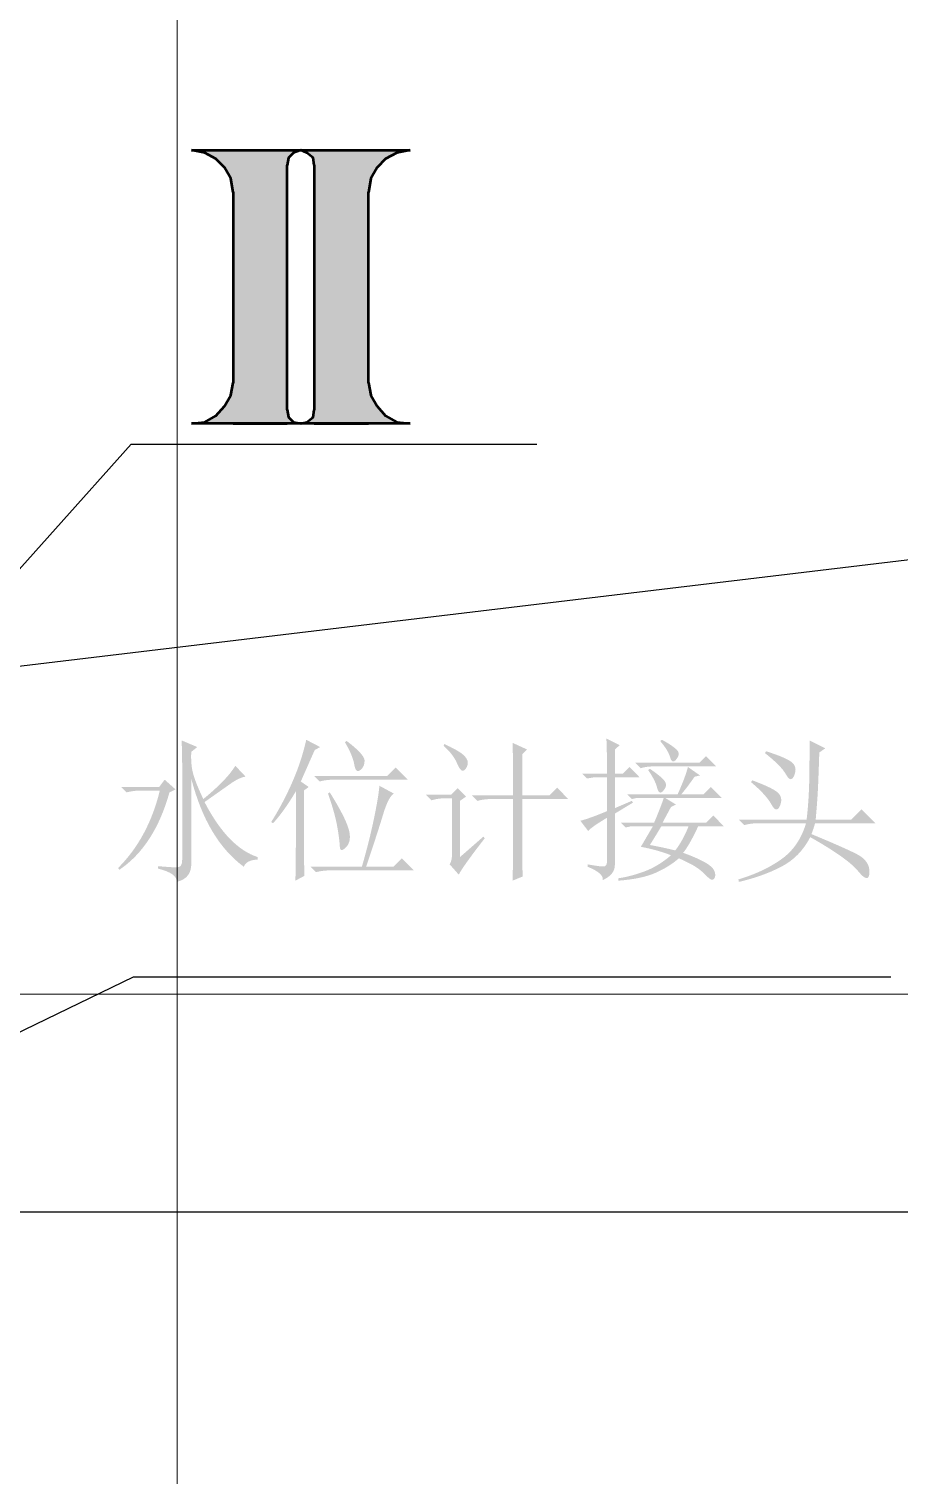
# Model space of a CAD drawing. Header units: millimetres. Extents: x 0 to 841, y 0 to 1189.
# Drawn here: x 331.29 to 361.26, y 815.75 to 865.52 of the extents above; entities that cross this region are included whole.
import ezdxf

# ---------------------------------------------------------------- set-up
doc = ezdxf.new("R2010")
doc.units = ezdxf.units.MM
doc.layers.add('C00-00-00', color=7, linetype='Continuous')
doc.layers.add('CBF-BF-BF', color=7, linetype='Continuous', true_color=0xbfbfbf)

msp = doc.modelspace()

# ---------------------------------------------------------------- hatches: boundary and pattern name
at = {"layer": 'C00-00-00'}
h = msp.add_hatch(color=256, dxfattribs=at)
h.dxf.hatch_style = 2
h.paths.add_polyline_path([(336.888667, 861.340106), (340.571667, 861.297772), (336.973333, 861.297772)])
h = msp.add_hatch(color=256, dxfattribs=at)
h.dxf.hatch_style = 2
h.paths.add_polyline_path([(336.888667, 861.340106), (340.656333, 861.340106), (340.571667, 861.297772)])
h = msp.add_hatch(color=256, dxfattribs=at)
h.dxf.hatch_style = 2
h.paths.add_polyline_path([(336.973333, 861.297772), (340.529333, 861.297772), (337.142667, 861.297772)])
h = msp.add_hatch(color=256, dxfattribs=at)
h.dxf.hatch_style = 2
h.paths.add_polyline_path([(336.973333, 861.297772), (340.571667, 861.297772), (340.529333, 861.297772)])
h = msp.add_hatch(color=256, dxfattribs=at)
h.dxf.hatch_style = 2
h.paths.add_polyline_path([(337.142667, 861.297772), (340.487, 861.297772), (337.185, 861.297772)])
h = msp.add_hatch(color=256, dxfattribs=at)
h.dxf.hatch_style = 2
h.paths.add_polyline_path([(337.142667, 861.297772), (340.529333, 861.297772), (340.487, 861.297772)])
h = msp.add_hatch(color=256, dxfattribs=at)
h.dxf.hatch_style = 2
h.paths.add_polyline_path([(337.185, 861.297772), (340.402333, 861.255439), (337.312, 861.255439)])
h = msp.add_hatch(color=256, dxfattribs=at)
h.dxf.hatch_style = 2
h.paths.add_polyline_path([(337.185, 861.297772), (340.487, 861.297772), (340.402333, 861.255439)])
h = msp.add_hatch(color=256, dxfattribs=at)
h.dxf.hatch_style = 2
h.paths.add_polyline_path([(337.312, 861.255439), (340.402333, 861.255439), (337.396667, 861.255439)])
h = msp.add_hatch(color=256, dxfattribs=at)
h.dxf.hatch_style = 2
h.paths.add_polyline_path([(337.312, 861.255439), (340.402333, 861.255439)])
h = msp.add_hatch(color=256, dxfattribs=at)
h.dxf.hatch_style = 2
h.paths.add_polyline_path([(337.396667, 861.255439), (340.36, 861.213106), (337.439, 861.213106)])
h = msp.add_hatch(color=256, dxfattribs=at)
h.dxf.hatch_style = 2
h.paths.add_polyline_path([(337.396667, 861.255439), (340.402333, 861.255439), (340.36, 861.213106)])
h = msp.add_hatch(color=256, dxfattribs=at)
h.dxf.hatch_style = 2
h.paths.add_polyline_path([(337.439, 861.213106), (340.275333, 861.170772), (337.566, 861.170772)])
h = msp.add_hatch(color=256, dxfattribs=at)
h.dxf.hatch_style = 2
h.paths.add_polyline_path([(337.439, 861.213106), (340.36, 861.213106), (340.275333, 861.170772)])
h = msp.add_hatch(color=256, dxfattribs=at)
h.dxf.hatch_style = 2
h.paths.add_polyline_path([(337.566, 861.170772), (340.275333, 861.128439), (337.608333, 861.128439)])
h = msp.add_hatch(color=256, dxfattribs=at)
h.dxf.hatch_style = 2
h.paths.add_polyline_path([(337.566, 861.170772), (340.275333, 861.170772), (340.275333, 861.128439)])
h = msp.add_hatch(color=256, dxfattribs=at)
h.dxf.hatch_style = 2
h.paths.add_polyline_path([(337.608333, 861.128439), (340.233, 861.086106), (337.650667, 861.086106)])
h = msp.add_hatch(color=256, dxfattribs=at)
h.dxf.hatch_style = 2
h.paths.add_polyline_path([(337.608333, 861.128439), (340.275333, 861.128439), (340.233, 861.086106)])
h = msp.add_hatch(color=256, dxfattribs=at)
h.dxf.hatch_style = 2
h.paths.add_polyline_path([(337.650667, 861.086106), (340.233, 861.001439), (337.777667, 861.001439)])
h = msp.add_hatch(color=256, dxfattribs=at)
h.dxf.hatch_style = 2
h.paths.add_polyline_path([(337.650667, 861.086106), (340.233, 861.086106), (340.233, 861.001439)])
h = msp.add_hatch(color=256, dxfattribs=at)
h.dxf.hatch_style = 2
h.paths.add_polyline_path([(340.656333, 861.340106), (344.339333, 861.297772), (340.741, 861.297772)])
h = msp.add_hatch(color=256, dxfattribs=at)
h.dxf.hatch_style = 2
h.paths.add_polyline_path([(340.656333, 861.340106), (344.424, 861.340106), (344.339333, 861.297772)])
h = msp.add_hatch(color=256, dxfattribs=at)
h.dxf.hatch_style = 2
h.paths.add_polyline_path([(340.741, 861.297772), (344.17, 861.297772), (340.783333, 861.297772)])
h = msp.add_hatch(color=256, dxfattribs=at)
h.dxf.hatch_style = 2
h.paths.add_polyline_path([(340.741, 861.297772), (344.339333, 861.297772), (344.17, 861.297772)])
h = msp.add_hatch(color=256, dxfattribs=at)
h.dxf.hatch_style = 2
h.paths.add_polyline_path([(340.783333, 861.297772), (344.127667, 861.297772), (340.825667, 861.297772)])
h = msp.add_hatch(color=256, dxfattribs=at)
h.dxf.hatch_style = 2
h.paths.add_polyline_path([(340.783333, 861.297772), (344.17, 861.297772), (344.127667, 861.297772)])
h = msp.add_hatch(color=256, dxfattribs=at)
h.dxf.hatch_style = 2
h.paths.add_polyline_path([(340.825667, 861.297772), (344.000667, 861.255439), (340.868, 861.255439)])
h = msp.add_hatch(color=256, dxfattribs=at)
h.dxf.hatch_style = 2
h.paths.add_polyline_path([(340.825667, 861.297772), (344.127667, 861.297772), (344.000667, 861.255439)])
h = msp.add_hatch(color=256, dxfattribs=at)
h.dxf.hatch_style = 2
h.paths.add_polyline_path([(340.868, 861.255439), (343.916, 861.255439), (340.910333, 861.255439)])
h = msp.add_hatch(color=256, dxfattribs=at)
h.dxf.hatch_style = 2
h.paths.add_polyline_path([(340.868, 861.255439), (344.000667, 861.255439), (343.916, 861.255439)])
h = msp.add_hatch(color=256, dxfattribs=at)
h.dxf.hatch_style = 2
h.paths.add_polyline_path([(340.910333, 861.255439), (343.873667, 861.213106), (340.952667, 861.213106)])
h = msp.add_hatch(color=256, dxfattribs=at)
h.dxf.hatch_style = 2
h.paths.add_polyline_path([(340.910333, 861.255439), (343.916, 861.255439), (343.873667, 861.213106)])
h = msp.add_hatch(color=256, dxfattribs=at)
h.dxf.hatch_style = 2
h.paths.add_polyline_path([(340.952667, 861.213106), (343.746667, 861.170772), (340.995, 861.170772)])
h = msp.add_hatch(color=256, dxfattribs=at)
h.dxf.hatch_style = 2
h.paths.add_polyline_path([(340.952667, 861.213106), (343.873667, 861.213106), (343.746667, 861.170772)])
h = msp.add_hatch(color=256, dxfattribs=at)
h.dxf.hatch_style = 2
h.paths.add_polyline_path([(340.995, 861.170772), (343.704333, 861.128439), (341.037333, 861.128439)])
h = msp.add_hatch(color=256, dxfattribs=at)
h.dxf.hatch_style = 2
h.paths.add_polyline_path([(340.995, 861.170772), (343.746667, 861.170772), (343.704333, 861.128439)])
h = msp.add_hatch(color=256, dxfattribs=at)
h.dxf.hatch_style = 2
h.paths.add_polyline_path([(341.037333, 861.128439), (343.619667, 861.086106), (341.079667, 861.086106)])
h = msp.add_hatch(color=256, dxfattribs=at)
h.dxf.hatch_style = 2
h.paths.add_polyline_path([(341.037333, 861.128439), (343.704333, 861.128439), (343.619667, 861.086106)])
h = msp.add_hatch(color=256, dxfattribs=at)
h.dxf.hatch_style = 2
h.paths.add_polyline_path([(341.079667, 861.086106), (343.535, 861.001439), (341.079667, 861.001439)])
h = msp.add_hatch(color=256, dxfattribs=at)
h.dxf.hatch_style = 2
h.paths.add_polyline_path([(341.079667, 861.086106), (343.619667, 861.086106), (343.535, 861.001439)])
h = msp.add_hatch(color=256, dxfattribs=at)
h.dxf.hatch_style = 2
h.paths.add_polyline_path([(337.777667, 861.001439), (340.190667, 861.001439), (337.82, 861.001439)])
h = msp.add_hatch(color=256, dxfattribs=at)
h.dxf.hatch_style = 2
h.paths.add_polyline_path([(337.777667, 861.001439), (340.233, 861.001439), (340.190667, 861.001439)])
h = msp.add_hatch(color=256, dxfattribs=at)
h.dxf.hatch_style = 2
h.paths.add_polyline_path([(337.82, 861.001439), (340.190667, 860.916772), (337.862333, 860.916772)])
h = msp.add_hatch(color=256, dxfattribs=at)
h.dxf.hatch_style = 2
h.paths.add_polyline_path([(337.82, 861.001439), (340.190667, 861.001439), (340.190667, 860.916772)])
h = msp.add_hatch(color=256, dxfattribs=at)
h.dxf.hatch_style = 2
h.paths.add_polyline_path([(337.862333, 860.916772), (340.190667, 860.832106), (337.947, 860.832106)])
h = msp.add_hatch(color=256, dxfattribs=at)
h.dxf.hatch_style = 2
h.paths.add_polyline_path([(337.862333, 860.916772), (340.190667, 860.916772), (340.190667, 860.832106)])
h = msp.add_hatch(color=256, dxfattribs=at)
h.dxf.hatch_style = 2
h.paths.add_polyline_path([(337.947, 860.832106), (340.190667, 860.832106), (337.989333, 860.832106)])
h = msp.add_hatch(color=256, dxfattribs=at)
h.dxf.hatch_style = 2
h.paths.add_polyline_path([(337.947, 860.832106), (340.190667, 860.832106)])
h = msp.add_hatch(color=256, dxfattribs=at)
h.dxf.hatch_style = 2
h.paths.add_polyline_path([(337.989333, 860.832106), (340.190667, 860.620439), (338.116333, 860.620439)])
h = msp.add_hatch(color=256, dxfattribs=at)
h.dxf.hatch_style = 2
h.paths.add_polyline_path([(337.989333, 860.832106), (340.190667, 860.832106), (340.190667, 860.620439)])
h = msp.add_hatch(color=256, dxfattribs=at)
h.dxf.hatch_style = 2
h.paths.add_polyline_path([(338.116333, 860.620439), (340.190667, 860.408772), (338.201, 860.408772)])
h = msp.add_hatch(color=256, dxfattribs=at)
h.dxf.hatch_style = 2
h.paths.add_polyline_path([(338.116333, 860.620439), (340.190667, 860.620439), (340.190667, 860.408772)])
h = msp.add_hatch(color=256, dxfattribs=at)
h.dxf.hatch_style = 2
h.paths.add_polyline_path([(341.079667, 861.001439), (343.492667, 861.001439)])
h = msp.add_hatch(color=256, dxfattribs=at)
h.dxf.hatch_style = 2
h.paths.add_polyline_path([(341.079667, 861.001439), (343.535, 861.001439), (343.492667, 861.001439)])
h = msp.add_hatch(color=256, dxfattribs=at)
h.dxf.hatch_style = 2
h.paths.add_polyline_path([(341.079667, 861.001439), (343.450333, 860.916772), (341.122, 860.916772)])
h = msp.add_hatch(color=256, dxfattribs=at)
h.dxf.hatch_style = 2
h.paths.add_polyline_path([(341.079667, 861.001439), (343.492667, 861.001439), (343.450333, 860.916772)])
h = msp.add_hatch(color=256, dxfattribs=at)
h.dxf.hatch_style = 2
h.paths.add_polyline_path([(341.122, 860.916772), (343.365667, 860.832106), (341.122, 860.832106)])
h = msp.add_hatch(color=256, dxfattribs=at)
h.dxf.hatch_style = 2
h.paths.add_polyline_path([(341.122, 860.916772), (343.450333, 860.916772), (343.365667, 860.832106)])
h = msp.add_hatch(color=256, dxfattribs=at)
h.dxf.hatch_style = 2
h.paths.add_polyline_path([(341.122, 860.832106), (343.323333, 860.832106)])
h = msp.add_hatch(color=256, dxfattribs=at)
h.dxf.hatch_style = 2
h.paths.add_polyline_path([(341.122, 860.832106), (343.365667, 860.832106), (343.323333, 860.832106)])
h = msp.add_hatch(color=256, dxfattribs=at)
h.dxf.hatch_style = 2
h.paths.add_polyline_path([(341.122, 860.832106), (343.196333, 860.620439), (341.122, 860.620439)])
h = msp.add_hatch(color=256, dxfattribs=at)
h.dxf.hatch_style = 2
h.paths.add_polyline_path([(341.122, 860.832106), (343.323333, 860.832106), (343.196333, 860.620439)])
h = msp.add_hatch(color=256, dxfattribs=at)
h.dxf.hatch_style = 2
h.paths.add_polyline_path([(341.122, 860.620439), (343.069333, 860.408772), (341.122, 860.408772)])
h = msp.add_hatch(color=256, dxfattribs=at)
h.dxf.hatch_style = 2
h.paths.add_polyline_path([(341.122, 860.620439), (343.196333, 860.620439), (343.069333, 860.408772)])
h = msp.add_hatch(color=256, dxfattribs=at)
h.dxf.hatch_style = 2
h.paths.add_polyline_path([(338.201, 860.408772), (340.190667, 860.154772), (338.285667, 860.154772)])
h = msp.add_hatch(color=256, dxfattribs=at)
h.dxf.hatch_style = 2
h.paths.add_polyline_path([(338.201, 860.408772), (340.190667, 860.408772), (340.190667, 860.154772)])
h = msp.add_hatch(color=256, dxfattribs=at)
h.dxf.hatch_style = 2
h.paths.add_polyline_path([(338.285667, 860.154772), (340.190667, 859.900772), (338.328, 859.900772)])
h = msp.add_hatch(color=256, dxfattribs=at)
h.dxf.hatch_style = 2
h.paths.add_polyline_path([(338.285667, 860.154772), (340.190667, 860.154772), (340.190667, 859.900772)])
h = msp.add_hatch(color=256, dxfattribs=at)
h.dxf.hatch_style = 2
h.paths.add_polyline_path([(341.122, 860.408772), (343.027, 860.154772), (341.122, 860.154772)])
h = msp.add_hatch(color=256, dxfattribs=at)
h.dxf.hatch_style = 2
h.paths.add_polyline_path([(341.122, 860.408772), (343.069333, 860.408772), (343.027, 860.154772)])
h = msp.add_hatch(color=256, dxfattribs=at)
h.dxf.hatch_style = 2
h.paths.add_polyline_path([(341.122, 860.154772), (342.984667, 859.900772), (341.122, 859.900772)])
h = msp.add_hatch(color=256, dxfattribs=at)
h.dxf.hatch_style = 2
h.paths.add_polyline_path([(341.122, 860.154772), (343.027, 860.154772), (342.984667, 859.900772)])
h = msp.add_hatch(color=256, dxfattribs=at)
h.dxf.hatch_style = 2
h.paths.add_polyline_path([(338.328, 859.900772), (340.190667, 853.339106), (338.328, 853.339106)])
h = msp.add_hatch(color=256, dxfattribs=at)
h.dxf.hatch_style = 2
h.paths.add_polyline_path([(338.328, 859.900772), (340.190667, 859.900772), (340.190667, 853.339106)])
h = msp.add_hatch(color=256, dxfattribs=at)
h.dxf.hatch_style = 2
h.paths.add_polyline_path([(341.122, 859.900772), (342.984667, 853.339106), (341.122, 853.339106)])
h = msp.add_hatch(color=256, dxfattribs=at)
h.dxf.hatch_style = 2
h.paths.add_polyline_path([(341.122, 859.900772), (342.984667, 859.900772), (342.984667, 853.339106)])
h = msp.add_hatch(color=256, dxfattribs=at)
h.dxf.hatch_style = 2
h.paths.add_polyline_path([(338.285667, 853.085106), (340.190667, 852.873439), (338.201, 852.873439)])
h = msp.add_hatch(color=256, dxfattribs=at)
h.dxf.hatch_style = 2
h.paths.add_polyline_path([(338.328, 853.339106), (340.190667, 853.085106), (338.285667, 853.085106)])
h = msp.add_hatch(color=256, dxfattribs=at)
h.dxf.hatch_style = 2
h.paths.add_polyline_path([(338.285667, 853.085106), (340.190667, 853.085106), (340.190667, 852.873439)])
h = msp.add_hatch(color=256, dxfattribs=at)
h.dxf.hatch_style = 2
h.paths.add_polyline_path([(338.328, 853.339106), (340.190667, 853.339106), (340.190667, 853.085106)])
h = msp.add_hatch(color=256, dxfattribs=at)
h.dxf.hatch_style = 2
h.paths.add_polyline_path([(341.122, 853.339106), (343.027, 853.085106), (341.122, 853.085106)])
h = msp.add_hatch(color=256, dxfattribs=at)
h.dxf.hatch_style = 2
h.paths.add_polyline_path([(341.122, 853.339106), (342.984667, 853.339106), (343.027, 853.085106)])
h = msp.add_hatch(color=256, dxfattribs=at)
h.dxf.hatch_style = 2
h.paths.add_polyline_path([(341.122, 853.085106), (343.069333, 852.873439), (341.122, 852.873439)])
h = msp.add_hatch(color=256, dxfattribs=at)
h.dxf.hatch_style = 2
h.paths.add_polyline_path([(341.122, 853.085106), (343.027, 853.085106), (343.069333, 852.873439)])
h = msp.add_hatch(color=256, dxfattribs=at)
h.dxf.hatch_style = 2
h.paths.add_polyline_path([(338.116333, 852.619439), (340.190667, 852.450106), (337.989333, 852.450106)])
h = msp.add_hatch(color=256, dxfattribs=at)
h.dxf.hatch_style = 2
h.paths.add_polyline_path([(338.201, 852.873439), (340.190667, 852.619439), (338.116333, 852.619439)])
h = msp.add_hatch(color=256, dxfattribs=at)
h.dxf.hatch_style = 2
h.paths.add_polyline_path([(338.116333, 852.619439), (340.190667, 852.619439), (340.190667, 852.450106)])
h = msp.add_hatch(color=256, dxfattribs=at)
h.dxf.hatch_style = 2
h.paths.add_polyline_path([(338.201, 852.873439), (340.190667, 852.873439), (340.190667, 852.619439)])
h = msp.add_hatch(color=256, dxfattribs=at)
h.dxf.hatch_style = 2
h.paths.add_polyline_path([(341.122, 852.873439), (343.196333, 852.619439), (341.122, 852.619439)])
h = msp.add_hatch(color=256, dxfattribs=at)
h.dxf.hatch_style = 2
h.paths.add_polyline_path([(341.122, 852.873439), (343.069333, 852.873439), (343.196333, 852.619439)])
h = msp.add_hatch(color=256, dxfattribs=at)
h.dxf.hatch_style = 2
h.paths.add_polyline_path([(341.122, 852.619439), (343.323333, 852.450106), (341.122, 852.450106)])
h = msp.add_hatch(color=256, dxfattribs=at)
h.dxf.hatch_style = 2
h.paths.add_polyline_path([(341.122, 852.619439), (343.196333, 852.619439), (343.323333, 852.450106)])
h = msp.add_hatch(color=256, dxfattribs=at)
h.dxf.hatch_style = 2
h.paths.add_polyline_path([(337.566, 852.111439), (340.36, 852.026772), (337.439, 852.026772)])
h = msp.add_hatch(color=256, dxfattribs=at)
h.dxf.hatch_style = 2
h.paths.add_polyline_path([(337.608333, 852.111439), (340.275333, 852.111439), (337.566, 852.111439)])
h = msp.add_hatch(color=256, dxfattribs=at)
h.dxf.hatch_style = 2
h.paths.add_polyline_path([(337.566, 852.111439), (340.275333, 852.111439), (340.36, 852.026772)])
h = msp.add_hatch(color=256, dxfattribs=at)
h.dxf.hatch_style = 2
h.paths.add_polyline_path([(337.650667, 852.153772), (340.275333, 852.111439), (337.608333, 852.111439)])
h = msp.add_hatch(color=256, dxfattribs=at)
h.dxf.hatch_style = 2
h.paths.add_polyline_path([(337.608333, 852.111439), (340.275333, 852.111439)])
h = msp.add_hatch(color=256, dxfattribs=at)
h.dxf.hatch_style = 2
h.paths.add_polyline_path([(337.777667, 852.238439), (340.233, 852.153772), (337.650667, 852.153772)])
h = msp.add_hatch(color=256, dxfattribs=at)
h.dxf.hatch_style = 2
h.paths.add_polyline_path([(337.650667, 852.153772), (340.233, 852.153772), (340.275333, 852.111439)])
h = msp.add_hatch(color=256, dxfattribs=at)
h.dxf.hatch_style = 2
h.paths.add_polyline_path([(337.82, 852.280772), (340.233, 852.238439), (337.777667, 852.238439)])
h = msp.add_hatch(color=256, dxfattribs=at)
h.dxf.hatch_style = 2
h.paths.add_polyline_path([(337.777667, 852.238439), (340.233, 852.238439), (340.233, 852.153772)])
h = msp.add_hatch(color=256, dxfattribs=at)
h.dxf.hatch_style = 2
h.paths.add_polyline_path([(337.862333, 852.323106), (340.190667, 852.280772), (337.82, 852.280772)])
h = msp.add_hatch(color=256, dxfattribs=at)
h.dxf.hatch_style = 2
h.paths.add_polyline_path([(337.82, 852.280772), (340.190667, 852.280772), (340.233, 852.238439)])
h = msp.add_hatch(color=256, dxfattribs=at)
h.dxf.hatch_style = 2
h.paths.add_polyline_path([(337.947, 852.407772), (340.190667, 852.323106), (337.862333, 852.323106)])
h = msp.add_hatch(color=256, dxfattribs=at)
h.dxf.hatch_style = 2
h.paths.add_polyline_path([(337.862333, 852.323106), (340.190667, 852.323106), (340.190667, 852.280772)])
h = msp.add_hatch(color=256, dxfattribs=at)
h.dxf.hatch_style = 2
h.paths.add_polyline_path([(337.989333, 852.450106), (340.190667, 852.407772), (337.947, 852.407772)])
h = msp.add_hatch(color=256, dxfattribs=at)
h.dxf.hatch_style = 2
h.paths.add_polyline_path([(337.947, 852.407772), (340.190667, 852.407772), (340.190667, 852.323106)])
h = msp.add_hatch(color=256, dxfattribs=at)
h.dxf.hatch_style = 2
h.paths.add_polyline_path([(337.989333, 852.450106), (340.190667, 852.450106), (340.190667, 852.407772)])
h = msp.add_hatch(color=256, dxfattribs=at)
h.dxf.hatch_style = 2
h.paths.add_polyline_path([(340.995, 852.111439), (343.873667, 852.026772), (340.952667, 852.026772)])
h = msp.add_hatch(color=256, dxfattribs=at)
h.dxf.hatch_style = 2
h.paths.add_polyline_path([(341.037333, 852.111439), (343.746667, 852.111439), (340.995, 852.111439)])
h = msp.add_hatch(color=256, dxfattribs=at)
h.dxf.hatch_style = 2
h.paths.add_polyline_path([(340.995, 852.111439), (343.746667, 852.111439), (343.873667, 852.026772)])
h = msp.add_hatch(color=256, dxfattribs=at)
h.dxf.hatch_style = 2
h.paths.add_polyline_path([(341.079667, 852.153772), (343.704333, 852.111439), (341.037333, 852.111439)])
h = msp.add_hatch(color=256, dxfattribs=at)
h.dxf.hatch_style = 2
h.paths.add_polyline_path([(341.037333, 852.111439), (343.704333, 852.111439), (343.746667, 852.111439)])
h = msp.add_hatch(color=256, dxfattribs=at)
h.dxf.hatch_style = 2
h.paths.add_polyline_path([(341.122, 852.323106), (343.492667, 852.280772), (341.079667, 852.280772)])
h = msp.add_hatch(color=256, dxfattribs=at)
h.dxf.hatch_style = 2
h.paths.add_polyline_path([(341.079667, 852.280772), (343.535, 852.238439), (341.079667, 852.238439)])
h = msp.add_hatch(color=256, dxfattribs=at)
h.dxf.hatch_style = 2
h.paths.add_polyline_path([(341.079667, 852.280772), (343.492667, 852.280772), (343.535, 852.238439)])
h = msp.add_hatch(color=256, dxfattribs=at)
h.dxf.hatch_style = 2
h.paths.add_polyline_path([(341.079667, 852.238439), (343.619667, 852.153772), (341.079667, 852.153772)])
h = msp.add_hatch(color=256, dxfattribs=at)
h.dxf.hatch_style = 2
h.paths.add_polyline_path([(341.079667, 852.238439), (343.535, 852.238439), (343.619667, 852.153772)])
h = msp.add_hatch(color=256, dxfattribs=at)
h.dxf.hatch_style = 2
h.paths.add_polyline_path([(341.079667, 852.153772), (343.619667, 852.153772), (343.704333, 852.111439)])
h = msp.add_hatch(color=256, dxfattribs=at)
h.dxf.hatch_style = 2
h.paths.add_polyline_path([(341.122, 852.450106), (343.365667, 852.407772), (341.122, 852.407772)])
h = msp.add_hatch(color=256, dxfattribs=at)
h.dxf.hatch_style = 2
h.paths.add_polyline_path([(341.122, 852.450106), (343.323333, 852.450106), (343.365667, 852.407772)])
h = msp.add_hatch(color=256, dxfattribs=at)
h.dxf.hatch_style = 2
h.paths.add_polyline_path([(341.122, 852.407772), (343.450333, 852.323106), (341.122, 852.323106)])
h = msp.add_hatch(color=256, dxfattribs=at)
h.dxf.hatch_style = 2
h.paths.add_polyline_path([(341.122, 852.407772), (343.365667, 852.407772), (343.450333, 852.323106)])
h = msp.add_hatch(color=256, dxfattribs=at)
h.dxf.hatch_style = 2
h.paths.add_polyline_path([(341.122, 852.323106), (343.450333, 852.323106), (343.492667, 852.280772)])
h = msp.add_hatch(color=256, dxfattribs=at)
h.dxf.hatch_style = 2
h.paths.add_polyline_path([(336.973333, 851.942106), (340.656333, 851.942106), (336.888667, 851.942106)])
h = msp.add_hatch(color=256, dxfattribs=at)
h.dxf.hatch_style = 2
h.paths.add_polyline_path([(337.142667, 851.942106), (340.571667, 851.942106), (336.973333, 851.942106)])
h = msp.add_hatch(color=256, dxfattribs=at)
h.dxf.hatch_style = 2
h.paths.add_polyline_path([(336.973333, 851.942106), (340.571667, 851.942106), (340.656333, 851.942106)])
h = msp.add_hatch(color=256, dxfattribs=at)
h.dxf.hatch_style = 2
h.paths.add_polyline_path([(337.185, 851.942106), (340.529333, 851.942106), (337.142667, 851.942106)])
h = msp.add_hatch(color=256, dxfattribs=at)
h.dxf.hatch_style = 2
h.paths.add_polyline_path([(337.142667, 851.942106), (340.529333, 851.942106), (340.571667, 851.942106)])
h = msp.add_hatch(color=256, dxfattribs=at)
h.dxf.hatch_style = 2
h.paths.add_polyline_path([(337.312, 851.984439), (340.487, 851.942106), (337.185, 851.942106)])
h = msp.add_hatch(color=256, dxfattribs=at)
h.dxf.hatch_style = 2
h.paths.add_polyline_path([(337.185, 851.942106), (340.487, 851.942106), (340.529333, 851.942106)])
h = msp.add_hatch(color=256, dxfattribs=at)
h.dxf.hatch_style = 2
h.paths.add_polyline_path([(337.396667, 852.026772), (340.402333, 851.984439), (337.312, 851.984439)])
h = msp.add_hatch(color=256, dxfattribs=at)
h.dxf.hatch_style = 2
h.paths.add_polyline_path([(337.312, 851.984439), (340.402333, 851.984439), (340.487, 851.942106)])
h = msp.add_hatch(color=256, dxfattribs=at)
h.dxf.hatch_style = 2
h.paths.add_polyline_path([(337.439, 852.026772), (340.402333, 852.026772), (337.396667, 852.026772)])
h = msp.add_hatch(color=256, dxfattribs=at)
h.dxf.hatch_style = 2
h.paths.add_polyline_path([(337.396667, 852.026772), (340.402333, 852.026772), (340.402333, 851.984439)])
h = msp.add_hatch(color=256, dxfattribs=at)
h.dxf.hatch_style = 2
h.paths.add_polyline_path([(337.439, 852.026772), (340.36, 852.026772), (340.402333, 852.026772)])
h = msp.add_hatch(color=256, dxfattribs=at)
h.dxf.hatch_style = 2
h.paths.add_polyline_path([(340.741, 851.942106), (344.424, 851.942106), (340.656333, 851.942106)])
h = msp.add_hatch(color=256, dxfattribs=at)
h.dxf.hatch_style = 2
h.paths.add_polyline_path([(340.783333, 851.942106), (344.339333, 851.942106), (340.741, 851.942106)])
h = msp.add_hatch(color=256, dxfattribs=at)
h.dxf.hatch_style = 2
h.paths.add_polyline_path([(340.741, 851.942106), (344.339333, 851.942106), (344.424, 851.942106)])
h = msp.add_hatch(color=256, dxfattribs=at)
h.dxf.hatch_style = 2
h.paths.add_polyline_path([(340.825667, 851.942106), (344.17, 851.942106), (340.783333, 851.942106)])
h = msp.add_hatch(color=256, dxfattribs=at)
h.dxf.hatch_style = 2
h.paths.add_polyline_path([(340.783333, 851.942106), (344.17, 851.942106), (344.339333, 851.942106)])
h = msp.add_hatch(color=256, dxfattribs=at)
h.dxf.hatch_style = 2
h.paths.add_polyline_path([(340.868, 851.984439), (344.127667, 851.942106), (340.825667, 851.942106)])
h = msp.add_hatch(color=256, dxfattribs=at)
h.dxf.hatch_style = 2
h.paths.add_polyline_path([(340.825667, 851.942106), (344.127667, 851.942106), (344.17, 851.942106)])
h = msp.add_hatch(color=256, dxfattribs=at)
h.dxf.hatch_style = 2
h.paths.add_polyline_path([(340.910333, 852.026772), (344.000667, 851.984439), (340.868, 851.984439)])
h = msp.add_hatch(color=256, dxfattribs=at)
h.dxf.hatch_style = 2
h.paths.add_polyline_path([(340.868, 851.984439), (344.000667, 851.984439), (344.127667, 851.942106)])
h = msp.add_hatch(color=256, dxfattribs=at)
h.dxf.hatch_style = 2
h.paths.add_polyline_path([(340.952667, 852.026772), (343.916, 852.026772), (340.910333, 852.026772)])
h = msp.add_hatch(color=256, dxfattribs=at)
h.dxf.hatch_style = 2
h.paths.add_polyline_path([(340.910333, 852.026772), (343.916, 852.026772), (344.000667, 851.984439)])
h = msp.add_hatch(color=256, dxfattribs=at)
h.dxf.hatch_style = 2
h.paths.add_polyline_path([(340.952667, 852.026772), (343.873667, 852.026772), (343.916, 852.026772)])
h = msp.add_hatch(color=256, dxfattribs=at)
edge = h.paths.add_edge_path(flags=0)
edge.add_spline(control_points=[(336.550754, 841.03005), (336.550754, 841.03005), (337.091496, 840.801296), (337.091496, 840.801296), (337.091496, 840.801296), (336.883688, 840.634829), (336.883688, 840.634829), (336.869356, 840.315675), (336.896917, 840.045029), (336.96637, 839.82344), (337.035824, 839.6013), (337.146618, 839.330654), (337.299856, 839.0115), (337.840598, 839.455228), (338.208258, 839.836669), (338.402286, 840.156374), (338.402286, 840.156374), (338.756166, 839.781548), (338.756166, 839.781548), (338.61726, 839.767216), (338.44032, 839.683983), (338.225346, 839.531847), (338.010372, 839.379161), (337.715472, 839.171352), (337.341197, 838.907872), (337.881939, 837.867177), (338.492134, 837.235484), (339.172334, 837.013896), (339.172334, 837.013896), (339.172334, 836.930662), (339.172334, 836.930662), (338.908853, 836.916882), (338.749001, 836.833648), (338.693879, 836.680962), (337.847212, 837.304938), (337.244183, 838.318071), (336.883688, 839.71926), (336.883688, 839.71926), (336.883688, 836.806088), (336.883688, 836.806088), (336.896917, 836.459373), (336.73045, 836.244399), (336.384287, 836.160615), (336.397516, 836.355194), (336.182542, 836.50788), (335.738814, 836.618674), (335.738814, 836.618674), (335.738814, 836.701908), (335.738814, 836.701908), (336.057968, 836.674347), (336.276249, 836.660016), (336.394209, 836.660016), (336.512169, 836.660016), (336.571149, 836.743249), (336.571149, 836.910267), (336.571149, 836.910267), (336.571149, 840.260003), (336.571149, 840.260003), (336.571149, 840.523484), (336.563983, 840.78035), (336.550754, 841.03005), (336.550754, 841.03005), (336.550754, 841.03005), (336.550754, 841.03005)], knot_values=[0, 0, 0, 0, 1, 1, 1, 2, 2, 2, 3, 3, 3, 4, 4, 4, 5, 5, 5, 6, 6, 6, 7, 7, 7, 8, 8, 8, 9, 9, 9, 10, 10, 10, 11, 11, 11, 12, 12, 12, 13, 13, 13, 14, 14, 14, 15, 15, 15, 16, 16, 16, 17, 17, 17, 18, 18, 18, 19, 19, 19, 20, 20, 20, 21, 21, 21, 21], degree=3, periodic=1)
edge = h.paths.add_edge_path(flags=0)
edge.add_spline(control_points=[(334.407078, 836.576782), (334.407078, 836.576782), (334.365737, 836.639621), (334.365737, 836.639621), (335.059166, 837.333049), (335.53762, 838.220506), (335.801652, 839.303093), (335.801652, 839.303093), (335.156179, 839.303093), (335.156179, 839.303093), (334.975932, 839.303093), (334.809465, 839.282147), (334.656778, 839.240806), (334.656778, 839.240806), (334.469916, 839.427668), (334.469916, 839.427668), (334.469916, 839.427668), (335.780706, 839.427668), (335.780706, 839.427668), (335.780706, 839.427668), (335.96812, 839.677368), (335.96812, 839.677368), (335.96812, 839.677368), (336.342395, 839.344434), (336.342395, 839.344434), (336.342395, 839.344434), (336.134587, 839.240806), (336.134587, 839.240806), (335.787321, 838.006083), (335.211852, 837.118076), (334.407078, 836.576782), (334.407078, 836.576782), (334.407078, 836.576782), (334.407078, 836.576782)], knot_values=[0, 0, 0, 0, 1, 1, 1, 2, 2, 2, 3, 3, 3, 4, 4, 4, 5, 5, 5, 6, 6, 6, 7, 7, 7, 8, 8, 8, 9, 9, 9, 10, 10, 10, 11, 11, 11, 11], degree=3, periodic=1)
h = msp.add_hatch(color=256, dxfattribs=at)
edge = h.paths.add_edge_path(flags=0)
edge.add_spline(control_points=[(340.469784, 836.202507), (340.483014, 836.619226), (340.490179, 837.645037), (340.490179, 839.282147), (340.199138, 838.796526), (339.935657, 838.428865), (339.699737, 838.179165), (339.699737, 838.179165), (339.637449, 838.221057), (339.637449, 838.221057), (339.90093, 838.636674), (340.140158, 839.087568), (340.355132, 839.573188), (340.570106, 840.058809), (340.732714, 840.551595), (340.84406, 841.050997), (340.84406, 841.050997), (341.322514, 840.801296), (341.322514, 840.801296), (341.322514, 840.801296), (341.135652, 840.697116), (341.135652, 840.697116), (340.913513, 840.197715), (340.75366, 839.836669), (340.656646, 839.615081), (340.656646, 839.615081), (340.927293, 839.427668), (340.927293, 839.427668), (340.927293, 839.427668), (340.760826, 839.303093), (340.760826, 839.303093), (340.760826, 837.638423), (340.767441, 836.660567), (340.781772, 836.368974), (340.781772, 836.368974), (340.469784, 836.202507), (340.469784, 836.202507)], knot_values=[0, 0, 0, 0, 1, 1, 1, 2, 2, 2, 3, 3, 3, 4, 4, 4, 5, 5, 5, 6, 6, 6, 7, 7, 7, 8, 8, 8, 9, 9, 9, 10, 10, 10, 11, 11, 11, 12, 12, 12, 12], degree=3, periodic=1)
edge = h.paths.add_edge_path(flags=0)
edge.add_spline(control_points=[(342.175796, 840.967763), (342.175796, 840.967763), (342.238083, 841.009104), (342.238083, 841.009104), (342.64047, 840.703731), (342.844971, 840.482142), (342.852137, 840.343236), (342.858751, 840.20433), (342.810245, 840.093536), (342.706616, 840.010302), (342.602436, 839.927069), (342.532983, 839.989356), (342.498257, 840.197715), (342.46353, 840.405523), (342.356043, 840.66239), (342.175796, 840.967763), (342.175796, 840.967763), (342.175796, 840.967763), (342.175796, 840.967763)], knot_values=[0, 0, 0, 0, 1, 1, 1, 2, 2, 2, 3, 3, 3, 4, 4, 4, 5, 5, 5, 6, 6, 6, 6], degree=3, periodic=1)
edge = h.paths.add_edge_path(flags=0)
edge.add_spline(control_points=[(341.114706, 839.802494), (341.114706, 839.802494), (343.632658, 839.802494), (343.632658, 839.802494), (343.632658, 839.802494), (343.923699, 840.093536), (343.923699, 840.093536), (343.923699, 840.093536), (344.339867, 839.677368), (344.339867, 839.677368), (344.339867, 839.677368), (341.780574, 839.677368), (341.780574, 839.677368), (341.614107, 839.677368), (341.454255, 839.656422), (341.30212, 839.615081), (341.30212, 839.615081), (341.114706, 839.802494), (341.114706, 839.802494)], knot_values=[0, 0, 0, 0, 1, 1, 1, 2, 2, 2, 3, 3, 3, 4, 4, 4, 5, 5, 5, 6, 6, 6, 6], degree=3, periodic=1)
edge = h.paths.add_edge_path(flags=0)
edge.add_spline(control_points=[(341.593161, 839.198913), (341.593161, 839.198913), (341.655449, 839.240806), (341.655449, 839.240806), (342.002163, 838.685732), (342.217137, 838.269564), (342.30037, 837.992303), (342.383604, 837.71449), (342.356043, 837.502824), (342.217137, 837.357303), (342.078231, 837.211782), (342.00547, 837.222255), (341.998856, 837.388722), (341.99169, 837.555189), (341.960271, 837.790558), (341.905149, 838.095931), (341.849476, 838.401305), (341.745297, 838.768965), (341.593161, 839.198913), (341.593161, 839.198913), (341.593161, 839.198913), (341.593161, 839.198913)], knot_values=[0, 0, 0, 0, 1, 1, 1, 2, 2, 2, 3, 3, 3, 4, 4, 4, 5, 5, 5, 6, 6, 6, 7, 7, 7, 7], degree=3, periodic=1)
edge = h.paths.add_edge_path(flags=0)
edge.add_spline(control_points=[(343.362011, 839.46956), (343.362011, 839.46956), (343.861412, 839.198913), (343.861412, 839.198913), (343.736286, 839.12946), (343.61116, 838.886374), (343.486586, 838.470207), (343.362011, 838.054039), (343.167432, 837.457624), (342.903951, 836.680962), (342.903951, 836.680962), (343.840466, 836.680962), (343.840466, 836.680962), (343.840466, 836.680962), (344.132059, 836.972555), (344.132059, 836.972555), (344.132059, 836.972555), (344.548226, 836.556387), (344.548226, 836.556387), (344.548226, 836.556387), (341.676395, 836.556387), (341.676395, 836.556387), (341.495596, 836.556387), (341.329129, 836.535441), (341.176994, 836.493549), (341.176994, 836.493549), (340.98958, 836.680962), (340.98958, 836.680962), (340.98958, 836.680962), (342.75843, 836.680962), (342.75843, 836.680962), (342.924897, 837.249816), (343.063252, 837.801031), (343.174598, 838.335159), (343.285392, 838.869286), (343.347679, 839.24742), (343.362011, 839.46956), (343.362011, 839.46956), (343.362011, 839.46956), (343.362011, 839.46956)], knot_values=[0, 0, 0, 0, 1, 1, 1, 2, 2, 2, 3, 3, 3, 4, 4, 4, 5, 5, 5, 6, 6, 6, 7, 7, 7, 8, 8, 8, 9, 9, 9, 10, 10, 10, 11, 11, 11, 12, 12, 12, 13, 13, 13, 13], degree=3, periodic=1)
h = msp.add_hatch(color=256, dxfattribs=at)
edge = h.paths.add_edge_path(flags=0)
edge.add_spline(control_points=[(345.574479, 840.842637), (345.574479, 840.842637), (345.595425, 840.905476), (345.595425, 840.905476), (345.900798, 840.766569), (346.111914, 840.648609), (346.229874, 840.551595), (346.347834, 840.454582), (346.406814, 840.357017), (346.406814, 840.260003), (346.406814, 840.162989), (346.368229, 840.079755), (346.292161, 840.010302), (346.216093, 839.940849), (346.13286, 840.014161), (346.042461, 840.229135), (345.952061, 840.444109), (345.796067, 840.648609), (345.574479, 840.842637), (345.574479, 840.842637), (345.574479, 840.842637), (345.574479, 840.842637)], knot_values=[0, 0, 0, 0, 1, 1, 1, 2, 2, 2, 3, 3, 3, 4, 4, 4, 5, 5, 5, 6, 6, 6, 7, 7, 7, 7], degree=3, periodic=1)
edge = h.paths.add_edge_path(flags=0)
edge.add_spline(control_points=[(346.136718, 837.013896), (346.136718, 837.013896), (346.948107, 837.721656), (346.948107, 837.721656), (346.948107, 837.721656), (346.989449, 837.659369), (346.989449, 837.659369), (346.503828, 837.034842), (346.20562, 836.618674), (346.094826, 836.410315), (346.094826, 836.410315), (345.782838, 836.764195), (345.782838, 836.764195), (345.83796, 836.847429), (345.866072, 836.979169), (345.866072, 837.159968), (345.866072, 837.159968), (345.866072, 839.032446), (345.866072, 839.032446), (345.866072, 839.032446), (345.324778, 839.032446), (345.324778, 839.032446), (345.324778, 839.032446), (345.512192, 839.032446), (345.512192, 839.032446), (345.428958, 839.032446), (345.310998, 839.0115), (345.158311, 838.970159), (345.158311, 838.970159), (344.971449, 839.157572), (344.971449, 839.157572), (344.971449, 839.157572), (345.824179, 839.157572), (345.824179, 839.157572), (345.824179, 839.157572), (346.053485, 839.386326), (346.053485, 839.386326), (346.053485, 839.386326), (346.344527, 839.094734), (346.344527, 839.094734), (346.344527, 839.094734), (346.136718, 838.949213), (346.136718, 838.949213), (346.136718, 838.949213), (346.136718, 837.013896), (346.136718, 837.013896)], knot_values=[0, 0, 0, 0, 1, 1, 1, 2, 2, 2, 3, 3, 3, 4, 4, 4, 5, 5, 5, 6, 6, 6, 7, 7, 7, 8, 8, 8, 9, 9, 9, 10, 10, 10, 11, 11, 11, 12, 12, 12, 13, 13, 13, 14, 14, 14, 15, 15, 15, 15], degree=3, periodic=1)
edge = h.paths.add_edge_path(flags=0)
edge.add_spline(control_points=[(347.967856, 839.136626), (347.967856, 840.065975), (347.96069, 840.669004), (347.946909, 840.946817), (347.946909, 840.946817), (348.44631, 840.718063), (348.44631, 840.718063), (348.44631, 840.718063), (348.279843, 840.551595), (348.279843, 840.551595), (348.279843, 840.551595), (348.279843, 839.136626), (348.279843, 839.136626), (348.279843, 839.136626), (349.216358, 839.136626), (349.216358, 839.136626), (349.216358, 839.136626), (349.486454, 839.407273), (349.486454, 839.407273), (349.486454, 839.407273), (349.86128, 839.0115), (349.86128, 839.0115), (349.86128, 839.0115), (348.279843, 839.0115), (348.279843, 839.0115), (348.279843, 839.0115), (348.279843, 837.118076), (348.279843, 837.118076), (348.279843, 836.840263), (348.286458, 836.583948), (348.30079, 836.348028), (348.30079, 836.348028), (347.946909, 836.202507), (347.946909, 836.202507), (347.96069, 836.632455), (347.967856, 836.958223), (347.967856, 837.180363), (347.967856, 837.180363), (347.967856, 839.0115), (347.967856, 839.0115), (347.967856, 839.0115), (346.906215, 839.0115), (346.906215, 839.0115), (346.906215, 839.0115), (347.218754, 839.0115), (347.218754, 839.0115), (347.052287, 839.0115), (346.892435, 838.990554), (346.739748, 838.949213), (346.739748, 838.949213), (346.552886, 839.136626), (346.552886, 839.136626), (346.552886, 839.136626), (347.967856, 839.136626), (347.967856, 839.136626)], knot_values=[0, 0, 0, 0, 1, 1, 1, 2, 2, 2, 3, 3, 3, 4, 4, 4, 5, 5, 5, 6, 6, 6, 7, 7, 7, 8, 8, 8, 9, 9, 9, 10, 10, 10, 11, 11, 11, 12, 12, 12, 13, 13, 13, 14, 14, 14, 15, 15, 15, 16, 16, 16, 17, 17, 17, 18, 18, 18, 18], degree=3, periodic=1)
h = msp.add_hatch(color=256, dxfattribs=at)
edge = h.paths.add_edge_path(flags=0)
edge.add_spline(control_points=[(352.177928, 840.260003), (352.177928, 840.260003), (354.383891, 840.260003), (354.383891, 840.260003), (354.383891, 840.260003), (354.612646, 840.489308), (354.612646, 840.489308), (354.612646, 840.489308), (354.966526, 840.135428), (354.966526, 840.135428), (354.966526, 840.135428), (352.82285, 840.135428), (352.82285, 840.135428), (352.642602, 840.135428), (352.489916, 840.114482), (352.365341, 840.073141), (352.365341, 840.073141), (352.177928, 840.260003), (352.177928, 840.260003)], knot_values=[0, 0, 0, 0, 1, 1, 1, 2, 2, 2, 3, 3, 3, 4, 4, 4, 5, 5, 5, 6, 6, 6, 6], degree=3, periodic=1)
edge = h.paths.add_edge_path(flags=0)
edge.add_spline(control_points=[(352.677329, 840.052194), (352.982702, 839.843835), (353.159642, 839.691148), (353.208149, 839.594135), (353.256656, 839.497121), (353.231851, 839.396248), (353.134837, 839.29262), (353.037824, 839.18844), (352.96837, 839.223167), (352.927029, 839.396799), (352.885137, 839.569881), (352.781508, 839.774382), (352.615041, 840.010302), (352.615041, 840.010302), (352.677329, 840.052194), (352.677329, 840.052194)], knot_values=[0, 0, 0, 0, 1, 1, 1, 2, 2, 2, 3, 3, 3, 4, 4, 4, 5, 5, 5, 5], degree=3, periodic=1)
edge = h.paths.add_edge_path(flags=0)
edge.add_spline(control_points=[(353.405484, 838.741405), (353.405484, 838.741405), (353.114442, 838.200111), (353.114442, 838.200111), (353.114442, 838.200111), (354.612646, 838.200111), (354.612646, 838.200111), (354.612646, 838.200111), (354.862346, 838.449812), (354.862346, 838.449812), (354.862346, 838.449812), (355.216226, 838.075536), (355.216226, 838.075536), (355.216226, 838.075536), (354.341999, 838.075536), (354.341999, 838.075536), (354.133639, 837.631257), (353.960558, 837.326435), (353.821652, 837.159968), (354.098913, 837.062403), (354.334833, 836.96153), (354.528861, 836.857902), (354.722889, 836.753722), (354.844707, 836.650094), (354.893214, 836.545914), (354.941721, 836.442286), (354.941721, 836.351886), (354.893214, 836.275267), (354.844707, 836.1992), (354.757615, 836.22676), (354.633041, 836.358501), (354.508466, 836.490793), (354.380033, 836.59828), (354.248292, 836.681513), (354.116552, 836.764195), (353.925831, 836.861209), (353.676131, 836.972555), (353.453991, 836.777976), (353.186652, 836.61206), (352.874664, 836.473154), (352.562676, 836.334247), (352.136035, 836.244399), (351.595293, 836.202507), (351.595293, 836.202507), (351.595293, 836.28574), (351.595293, 836.28574), (351.886335, 836.327633), (352.188401, 836.407008), (352.500389, 836.524968), (352.812376, 836.642928), (353.114442, 836.826483), (353.405484, 837.076734), (353.08633, 837.201309), (352.739616, 837.298323), (352.365341, 837.367776), (352.503696, 837.603696), (352.642602, 837.839616), (352.781508, 838.075536), (352.781508, 838.075536), (352.032407, 838.075536), (352.032407, 838.075536), (352.032407, 838.075536), (351.844994, 838.033644), (351.844994, 838.033644), (351.844994, 838.033644), (351.678527, 838.200111), (351.678527, 838.200111), (351.678527, 838.200111), (352.82285, 838.200111), (352.82285, 838.200111), (352.961756, 838.518714), (353.07255, 838.803141), (353.155784, 839.053392), (353.155784, 839.053392), (352.240215, 839.053392), (352.240215, 839.053392), (352.240215, 839.053392), (352.053353, 839.0115), (352.053353, 839.0115), (352.053353, 839.0115), (351.886886, 839.177967), (351.886886, 839.177967), (351.886886, 839.177967), (353.63479, 839.177967), (353.63479, 839.177967), (353.689911, 839.302542), (353.748891, 839.441448), (353.811179, 839.594135), (353.873466, 839.746821), (353.932446, 839.920454), (353.988119, 840.114482), (353.988119, 840.114482), (354.404286, 839.82344), (354.404286, 839.82344), (354.404286, 839.82344), (354.217424, 839.781548), (354.217424, 839.781548), (354.022845, 839.503735), (353.870159, 839.302542), (353.759364, 839.177967), (353.759364, 839.177967), (354.529412, 839.177967), (354.529412, 839.177967), (354.529412, 839.177967), (354.779113, 839.427668), (354.779113, 839.427668), (354.779113, 839.427668), (355.153388, 839.053392), (355.153388, 839.053392), (355.153388, 839.053392), (353.197676, 839.053392), (353.197676, 839.053392), (353.197676, 839.053392), (353.571951, 838.824638), (353.571951, 838.824638), (353.571951, 838.824638), (353.405484, 838.741405), (353.405484, 838.741405)], knot_values=[0, 0, 0, 0, 1, 1, 1, 2, 2, 2, 3, 3, 3, 4, 4, 4, 5, 5, 5, 6, 6, 6, 7, 7, 7, 8, 8, 8, 9, 9, 9, 10, 10, 10, 11, 11, 11, 12, 12, 12, 13, 13, 13, 14, 14, 14, 15, 15, 15, 16, 16, 16, 17, 17, 17, 18, 18, 18, 19, 19, 19, 20, 20, 20, 21, 21, 21, 22, 22, 22, 23, 23, 23, 24, 24, 24, 25, 25, 25, 26, 26, 26, 27, 27, 27, 28, 28, 28, 29, 29, 29, 30, 30, 30, 31, 31, 31, 32, 32, 32, 33, 33, 33, 34, 34, 34, 35, 35, 35, 36, 36, 36, 37, 37, 37, 38, 38, 38, 39, 39, 39, 39], degree=3, periodic=1)
edge = h.paths.add_edge_path(flags=0)
edge.add_spline(control_points=[(352.677329, 837.430063), (352.982702, 837.374391), (353.273744, 837.312103), (353.551556, 837.243201), (353.731252, 837.47857), (353.883939, 837.755832), (354.009065, 838.075536), (354.009065, 838.075536), (353.07255, 838.075536), (353.07255, 838.075536), (352.947975, 837.867177), (352.816235, 837.651652), (352.677329, 837.430063), (352.677329, 837.430063), (352.677329, 837.430063), (352.677329, 837.430063)], knot_values=[0, 0, 0, 0, 1, 1, 1, 2, 2, 2, 3, 3, 3, 4, 4, 4, 5, 5, 5, 5], degree=3, periodic=1)
edge = h.paths.add_edge_path(flags=0)
edge.add_spline(control_points=[(353.093496, 841.050997), (353.343197, 840.91209), (353.512971, 840.797438), (353.60337, 840.707589), (353.693218, 840.61719), (353.689911, 840.509703), (353.592897, 840.385128), (353.495883, 840.260003), (353.423123, 840.280949), (353.374616, 840.447416), (353.326109, 840.613883), (353.211456, 840.800745), (353.031209, 841.009104), (353.031209, 841.009104), (353.093496, 841.050997), (353.093496, 841.050997)], knot_values=[0, 0, 0, 0, 1, 1, 1, 2, 2, 2, 3, 3, 3, 4, 4, 4, 5, 5, 5, 5], degree=3, periodic=1)
edge = h.paths.add_edge_path(flags=0)
edge.add_spline(control_points=[(351.470718, 838.699512), (351.470718, 838.699512), (352.053353, 838.949213), (352.053353, 838.949213), (352.053353, 838.949213), (352.094694, 838.886925), (352.094694, 838.886925), (352.094694, 838.886925), (351.470718, 838.512099), (351.470718, 838.512099), (351.470718, 838.512099), (351.470718, 836.7438), (351.470718, 836.7438), (351.470718, 836.521661), (351.331812, 836.348028), (351.054551, 836.223453), (351.082112, 836.37614), (350.908479, 836.528826), (350.534204, 836.680962), (350.534204, 836.680962), (350.534204, 836.764195), (350.534204, 836.764195), (350.839026, 836.708523), (351.026439, 836.68482), (351.095892, 836.691435), (351.165345, 836.698601), (351.200072, 836.75703), (351.200072, 836.868375), (351.200072, 836.868375), (351.200072, 838.366578), (351.200072, 838.366578), (350.825245, 838.144438), (350.610271, 837.991752), (350.55515, 837.909069), (350.55515, 837.909069), (350.284503, 838.262398), (350.284503, 838.262398), (350.533652, 838.331852), (350.839026, 838.442646), (351.200072, 838.595332), (351.200072, 838.595332), (351.200072, 839.760602), (351.200072, 839.760602), (351.200072, 839.760602), (350.762958, 839.760602), (350.762958, 839.760602), (350.762958, 839.760602), (350.513258, 839.71926), (350.513258, 839.71926), (350.513258, 839.71926), (350.346791, 839.885727), (350.346791, 839.885727), (350.346791, 839.885727), (351.200072, 839.885727), (351.200072, 839.885727), (351.200072, 840.454582), (351.192906, 840.856418), (351.179126, 841.092338), (351.179126, 841.092338), (351.637185, 840.863583), (351.637185, 840.863583), (351.637185, 840.863583), (351.470718, 840.718063), (351.470718, 840.718063), (351.470718, 840.718063), (351.470718, 839.885727), (351.470718, 839.885727), (351.470718, 839.885727), (351.740814, 839.885727), (351.740814, 839.885727), (351.740814, 839.885727), (351.97012, 840.114482), (351.97012, 840.114482), (351.97012, 840.114482), (352.323449, 839.760602), (352.323449, 839.760602), (352.323449, 839.760602), (351.470718, 839.760602), (351.470718, 839.760602), (351.470718, 839.760602), (351.470718, 838.699512), (351.470718, 838.699512)], knot_values=[0, 0, 0, 0, 1, 1, 1, 2, 2, 2, 3, 3, 3, 4, 4, 4, 5, 5, 5, 6, 6, 6, 7, 7, 7, 8, 8, 8, 9, 9, 9, 10, 10, 10, 11, 11, 11, 12, 12, 12, 13, 13, 13, 14, 14, 14, 15, 15, 15, 16, 16, 16, 17, 17, 17, 18, 18, 18, 19, 19, 19, 20, 20, 20, 21, 21, 21, 22, 22, 22, 23, 23, 23, 24, 24, 24, 25, 25, 25, 26, 26, 26, 27, 27, 27, 27], degree=3, periodic=1)
h = msp.add_hatch(color=256, dxfattribs=at)
edge = h.paths.add_edge_path(flags=0)
edge.add_spline(control_points=[(356.679593, 840.655775), (357.164662, 840.502537), (357.466728, 840.370797), (357.584688, 840.260003), (357.702648, 840.148657), (357.723043, 840.003136), (357.646975, 839.822889), (357.570908, 839.642642), (357.477201, 839.653115), (357.366407, 839.854308), (357.255061, 840.055502), (357.012527, 840.301895), (356.638251, 840.592937), (356.638251, 840.592937), (356.679593, 840.655775), (356.679593, 840.655775)], knot_values=[0, 0, 0, 0, 1, 1, 1, 2, 2, 2, 3, 3, 3, 4, 4, 4, 5, 5, 5, 5], degree=3, periodic=1)
edge = h.paths.add_edge_path(flags=0)
edge.add_spline(control_points=[(356.201138, 839.656973), (356.7281, 839.462394), (357.036229, 839.3064), (357.126628, 839.18844), (357.217027, 839.07048), (357.223642, 838.928267), (357.147574, 838.761799), (357.071507, 838.595332), (356.974493, 838.619586), (356.856533, 838.83456), (356.738573, 839.049534), (356.50596, 839.303093), (356.159245, 839.594135), (356.159245, 839.594135), (356.201138, 839.656973), (356.201138, 839.656973)], knot_values=[0, 0, 0, 0, 1, 1, 1, 2, 2, 2, 3, 3, 3, 4, 4, 4, 5, 5, 5, 5], degree=3, periodic=1)
edge = h.paths.add_edge_path(flags=0)
edge.add_spline(control_points=[(358.719089, 840.759404), (358.719089, 840.759404), (358.51073, 840.613883), (358.51073, 840.613883), (358.496398, 840.155823), (358.482618, 839.771075), (358.468837, 839.459087), (358.455057, 839.147099), (358.427496, 838.761799), (358.386155, 838.304291), (358.386155, 838.304291), (359.613712, 838.304291), (359.613712, 838.304291), (359.613712, 838.304291), (359.967592, 838.658171), (359.967592, 838.658171), (359.967592, 838.658171), (360.446047, 838.179165), (360.446047, 838.179165), (360.446047, 838.179165), (358.365209, 838.179165), (358.365209, 838.179165), (358.337097, 838.067819), (358.295205, 837.943245), (358.240083, 837.80489), (358.947843, 837.513297), (359.461025, 837.28785), (359.780179, 837.128549), (360.098781, 836.968696), (360.251468, 836.753722), (360.237687, 836.483627), (360.223907, 836.21298), (360.095474, 836.22676), (359.852939, 836.524968), (359.609853, 836.823175), (359.058638, 837.215089), (358.198742, 837.70071), (357.962822, 837.24265), (357.629888, 836.90255), (357.19994, 836.680962), (356.769992, 836.459373), (356.284371, 836.28574), (355.743078, 836.160615), (355.743078, 836.160615), (355.722683, 836.243848), (355.722683, 836.243848), (356.319098, 836.424647), (356.817948, 836.660567), (357.220335, 836.951609), (357.622722, 837.24265), (357.899983, 837.652203), (358.053221, 838.179165), (358.053221, 838.179165), (356.429892, 838.179165), (356.429892, 838.179165), (356.249093, 838.179165), (356.082626, 838.158219), (355.930491, 838.116878), (355.930491, 838.116878), (355.743078, 838.304291), (355.743078, 838.304291), (355.743078, 838.304291), (358.073616, 838.304291), (358.073616, 838.304291), (358.128738, 838.761799), (358.160157, 839.257893), (358.167323, 839.792021), (358.173937, 840.325597), (358.177796, 840.738457), (358.177796, 841.03005), (358.177796, 841.03005), (358.719089, 840.759404), (358.719089, 840.759404)], knot_values=[0, 0, 0, 0, 1, 1, 1, 2, 2, 2, 3, 3, 3, 4, 4, 4, 5, 5, 5, 6, 6, 6, 7, 7, 7, 8, 8, 8, 9, 9, 9, 10, 10, 10, 11, 11, 11, 12, 12, 12, 13, 13, 13, 14, 14, 14, 15, 15, 15, 16, 16, 16, 17, 17, 17, 18, 18, 18, 19, 19, 19, 20, 20, 20, 21, 21, 21, 22, 22, 22, 23, 23, 23, 24, 24, 24, 24], degree=3, periodic=1)

# ---------------------------------------------------------------- linework, layer by layer
at = {"layer": 'C00-00-00', "lineweight": 53}
for points in [[(338.328, 859.899361), (338.243333, 860.365028), (338.031667, 860.746028), (337.735333, 861.042361), (337.354333, 861.254028), (336.888667, 861.338694)], [(341.122, 860.830694), (341.079667, 861.084694), (340.868, 861.254028), (340.656333, 861.338694), (340.402333, 861.254028), (340.233, 861.084694), (340.190667, 860.830694)], [(344.424, 861.338694), (343.958333, 861.254028), (343.577333, 861.042361), (343.281, 860.746028), (343.069333, 860.365028), (342.984667, 859.899361)], [(341.122, 860.830694), (341.122, 852.406361)], [(338.328, 859.899361), (338.328, 853.337694)], [(336.888667, 851.940694), (337.354333, 851.983028), (337.735333, 852.194694), (338.031667, 852.533361), (338.243333, 852.914361), (338.328, 853.337694)], [(342.984667, 853.337694), (343.069333, 852.914361), (343.281, 852.533361), (343.577333, 852.194694), (343.958333, 851.983028), (344.424, 851.940694)], [(340.190667, 852.406361), (340.233, 852.152361), (340.402333, 851.983028), (340.656333, 851.940694), (340.868, 851.983028), (341.079667, 852.152361), (341.122, 852.406361)]]:
    msp.add_lwpolyline(points, dxfattribs=at)
at = {"layer": 'C00-00-00', "lineweight": 25}
for points in [[(321.775667, 836.658361), (334.814333, 851.221028), (348.784333, 851.221028)], [(308.779333, 840.934028), (374.565333, 848.808028), (388.577667, 848.808028)], [(320.294, 825.821028), (334.899, 832.890694), (360.976333, 832.890694)]]:
    msp.add_lwpolyline(points, dxfattribs=at)
at = {"layer": 'C00-00-00', "lineweight": 53}
for points in [[(336.888667, 861.338694), (336.888667, 861.338694), (344.424, 861.338694), (344.424, 861.338694)], [(336.888667, 861.338694), (336.888667, 861.338694), (338.328, 861.338694), (338.328, 861.338694)], [(340.190667, 861.338694), (340.190667, 861.338694), (341.122, 861.338694), (341.122, 861.338694)], [(340.190667, 852.406361), (340.190667, 852.406361), (340.190667, 860.830694), (340.190667, 860.830694)], [(342.984667, 853.337694), (342.984667, 853.337694), (342.984667, 859.899361), (342.984667, 859.899361)], [(344.424, 851.940694), (344.424, 851.940694), (336.888667, 851.940694), (336.888667, 851.940694)], [(338.328, 851.940694), (338.328, 851.940694), (340.190667, 851.940694), (340.190667, 851.940694)], [(341.122, 851.940694), (341.122, 851.940694), (342.984667, 851.940694), (342.984667, 851.940694)]]:
    msp.add_open_spline(points, degree=3, dxfattribs=at)
at = {"layer": 'C00-00-00', "lineweight": 25}
msp.add_open_spline([(321.902667, 824.805028), (321.902667, 824.805028), (371.644333, 824.805028), (371.644333, 824.805028)], degree=3, dxfattribs=at)
at = {"layer": 'CBF-BF-BF', "lineweight": 9}
for points in [[(336.400001, 0), (336.400001, 1189.000035)], [(841.000001, 832.300024), (0, 832.300024)]]:
    msp.add_lwpolyline(points, dxfattribs=at)

doc.saveas('drawing.dxf')
